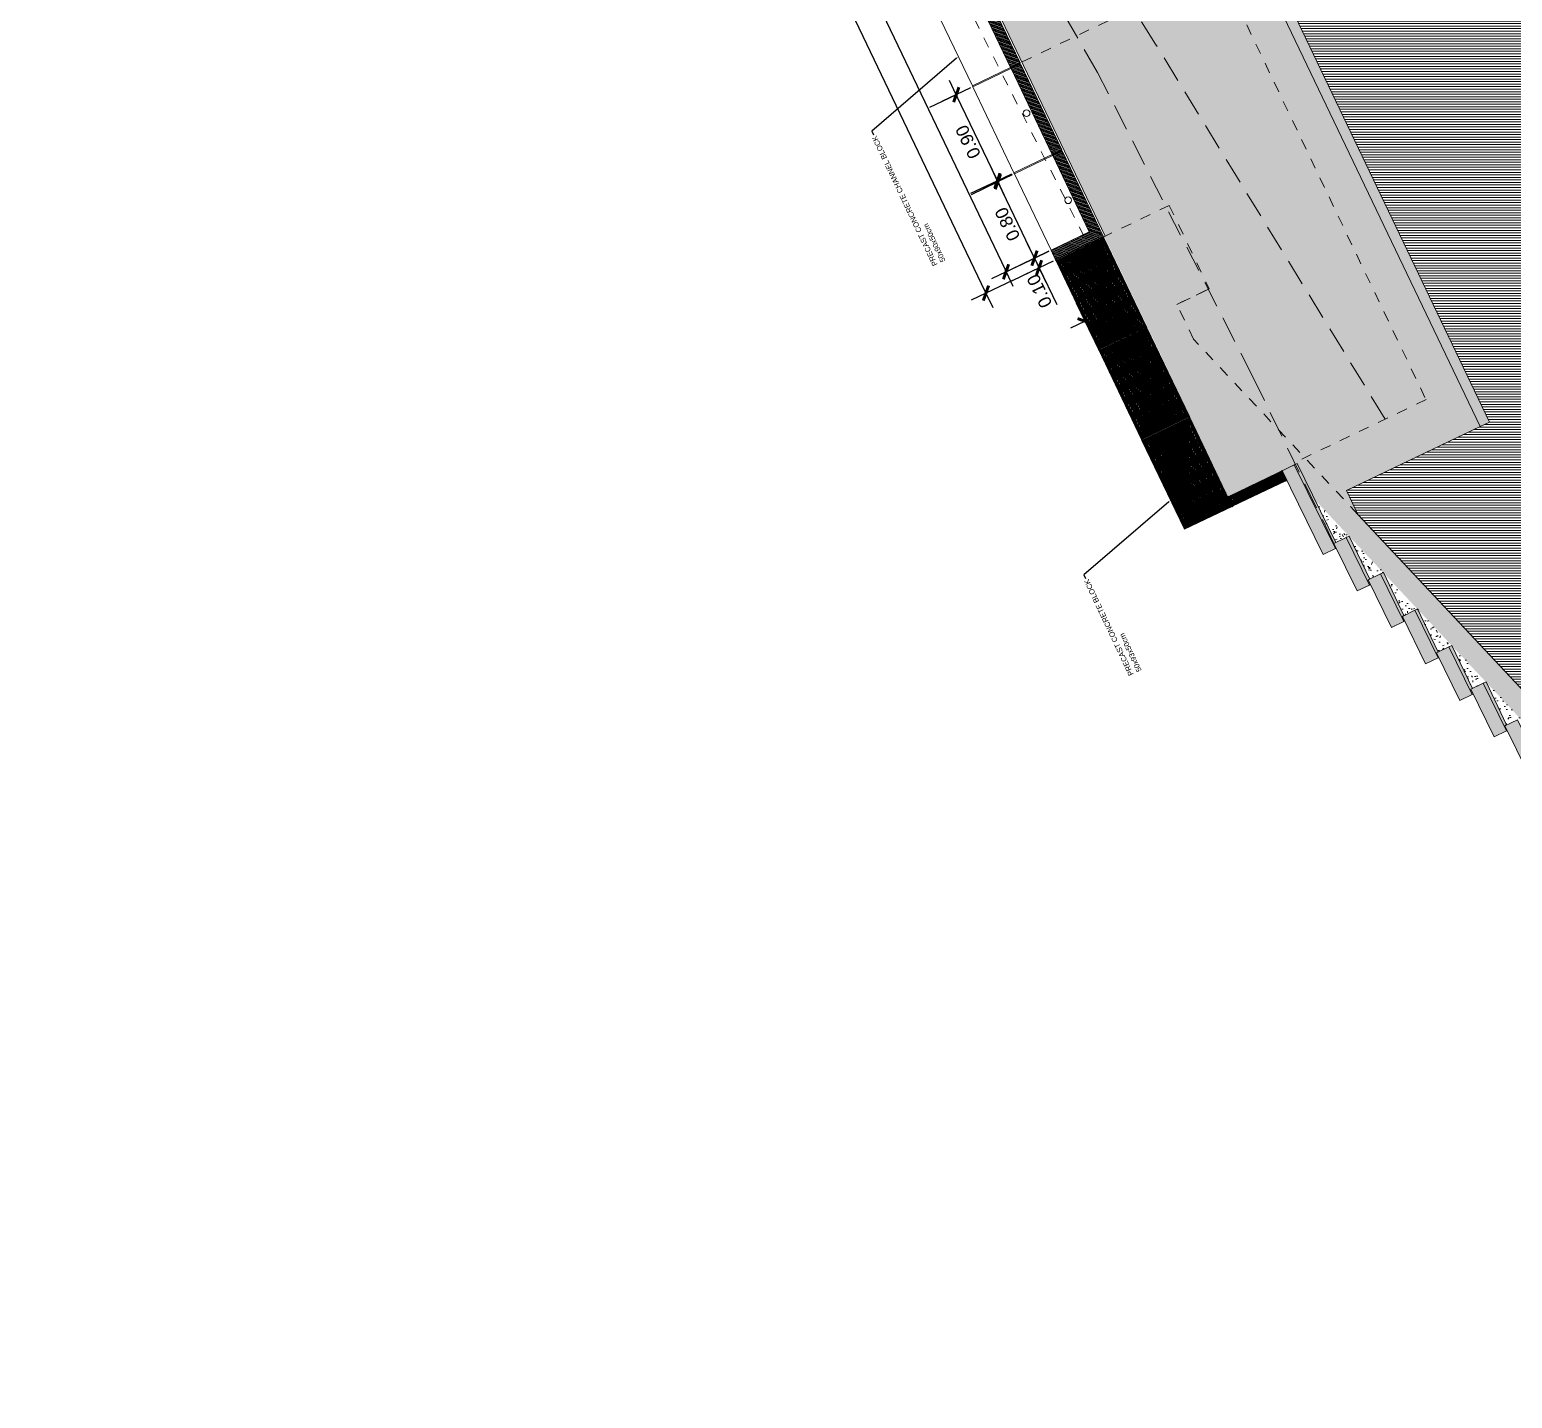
# Model space of a CAD drawing. Header units: metres. Extents: x 678805 to 1359287, y 2747329 to 5497370.
# Drawn here: x 679416.84 to 679430.83, y 2747407.07 to 2747419.99 of the extents above; entities that cross this region are included whole.
import ezdxf
from ezdxf import colors
from ezdxf.entities.mleader import LeaderData, LeaderLine
from ezdxf.math import Vec2, Vec3

# ---------------------------------------------------------------- set-up
doc = ezdxf.new("R2010")
doc.units = ezdxf.units.M
doc.linetypes.add('XREF_MON_WATERFEATURE$0$HIDDEN', pattern=[0.375, 0.25, -0.125])
doc.linetypes.add('XREF_MON_WATERFEATURE$0$TRAZOS2', pattern=[9.524999999999999, 6.35, -3.175])
for name, color, linetype, true_color in [('02-L-Waterfeatures 01', 7, 'Continuous', 0x4da6ff), ('XREF_MON_WATERFEATURE$0$01-TX-Dimensions_1-50', 7, 'Continuous', 0x3f5f7f), ('XREF_MON_WATERFEATURE$0$EIT_3 TR sorra', 7, 'Continuous', 0xd8ceb0)]:
    doc.layers.add(name, color=color, linetype=linetype, true_color=true_color)
doc.layers.add('XREF_MON_WATERFEATURE$0$-aux', color=50, linetype='Continuous', plot=False)
doc.layers.add('XREF_MON_WATERFEATURE$0$01-TX', color=7, linetype='Continuous')
doc.layers.add('XREF_MON_WATERFEATURE$0$COTAUX', color=7, linetype='Continuous')
for name, color, linetype, lineweight, true_color in [('XREF_MON_WATERFEATURE$0$02-L-projecció', 7, 'Continuous', 5, 0x636363), ('XREF_MON_WATERFEATURE$0$02-L-projecció 2', 7, 'Continuous', 5, 0x636363), ('XREF_MON_WATERFEATURE$0$03-TR-Paviment_08_Natural Stone Bleachers', 7, 'Continuous', 5, 0xafad9d), ('XREF_MON_WATERFEATURE$0$3-TR D formigó', 7, 'Continuous', 5, 0x666666), ('XREF_MON_WATERFEATURE$0$3-TR tot_u', 7, 'Continuous', 5, 0x787878)]:
    doc.layers.add(name, color=color, linetype=linetype, lineweight=lineweight, true_color=true_color)
for name, color, linetype, lineweight in [('XREF_MON_WATERFEATURE$0$02-L-seccionat', 6, 'Continuous', 5), ('XREF_MON_WATERFEATURE$0$1-CM', 7, 'Continuous', 0), ('XREF_MON_WATERFEATURE$0$3-TR terra compactada', 45, 'Continuous', 0)]:
    doc.layers.add(name, color=color, linetype=linetype, lineweight=lineweight)
doc.styles.add('XREF_MON_WATERFEATURE$0$Standard', font='arial.ttf')
doc.dimstyles.new('XREF_MON_WATERFEATURE$0$E50', dxfattribs={"dimscale": 0.03, "dimtxt": 4, "dimasz": 0.5, "dimexe": 0.1, "dimexo": 15, "dimgap": 1, "dimtad": 1, "dimzin": 0, "dimdsep": 46, "dimtxsty": 'XREF_MON_WATERFEATURE$0$Standard', "dimblk1": 'XREF_MON_WATERFEATURE$0$LINCOT200', "dimblk2": 'XREF_MON_WATERFEATURE$0$LINCOT200', "dimsah": 1, "dimcen": 0.1, "dimdle": 0.1, "dimclrt": 256, "dimadec": 0, "dimazin": 0, "dimtfac": 0.01538461538461539, "dimtofl": 0, "dimtmove": 0, "dimatfit": 3, "dimldrblk": 'XREF_MON_WATERFEATURE$0$LINCOT200', "dimfxl": 1, "dimtolj": 1, "dimtzin": 0, "dimarcsym": 0})
pattern_1 = [(140.2657052682364, (0, 0), (0.01509404820416395, 0.1822566261451429), [0.01904999999999999, -0.20955]), (85.26570526823643, (0, 0), (-0.1908913524536957, -0.03612905236550715), [0.01523999999999999, -0.1676405841699999]), (190.7171499682364, (0.001257834024727345, 0.01518800295889378), (-0.1757972964594494, 0.1461275733350754), [0.0161900088, -0.1780902445999999]), (136.4499052682364, (-0.05079945363104343, -0.0002355808392167091), (0.04078476980641642, 0.2712710937435791), [0.02857499999999999, -0.3143249999999999]), (186.9012628782364, (-0.04740075068548322, 0.02237032353878021), (-0.2485244055850191, 0.2362541636179226), [0.02428502314, -0.26713560816]), (81.44985643823651, (-0.05079945363104343, -0.0002355808392167091), (-0.2485244055728928, 0.236254163631453), [0.02285996707, -0.25145973192]), (111.2657052682364, (-0.03821738064289093, 0.02522304141893983), (0.1015609996681333, 0.1520870071589396), [0.01904999999999999, -0.20955]), (56.26570526823645, (-0.03821738064289093, 0.02522304141893983), (-0.1844725872360155, 0.06094720773432244), [0.01524, -0.16764]), (161.7171502682364, (-0.02975396392866969, 0.0378969581797719), (-0.08291158851697789, 0.2130342145507936), [0.0161900088, -0.1780899375999999]), (127.7657052682364, (0, 0), (-0.08456845279953114, 0.002696453221080187), [0, -0.165608, 0, -0.17018, 0, -0.168275]), (97.76570526823639, (0, 0), (-0.1004893681048352, 0.06635436509206397), [0, -0.09702799999999996, 0, -0.1617979999999999, 0, -0.06413499999999998]), (57.76570526823641, (0.0002626720815896988, -0.05664139124564826), (0.005099892512198945, 0.1356157037433498), [0, -0.06349999999999995, 0, -0.1981199999999999, 0, -0.2628899999999998]), (47.76570526823642, (0.000380463432520628, -0.08204111782833934), (-0.02611315413537123, 0.1480096753778696), [0, -0.08254999999999997, 0, -0.1315719999999999, 0, -0.1866899999999999])]

# ---------------------------------------------------------------- blocks, each defined once
blk = doc.blocks.new('XREF_MON_WATERFEATURE$0$Long section P1')
at = {"layer": 'XREF_MON_WATERFEATURE$0$03-TR-Paviment_08_Natural Stone Bleachers'}
h = blk.add_hatch(dxfattribs=at)
h.set_pattern_fill('DASH', color=256, scale=0.0011, angle=233.497534077749, style=0, double=1)
h.set_pattern_definition([(233.4975340777489, (7.299996661487967, 4.499573691748083), (0.0007298412642033087, -0.004884920084204665), [0.0034925, -0.0034925])])
h.paths.add_polyline_path([(10.2701313700527, 5.728087853174657), (10.2701315889135, 5.598518455866724), (11.151075234171, 5.606918485369533), (11.14983986783773, 5.736476105172187)])
h = blk.add_hatch(dxfattribs=at)
h.set_pattern_fill('DASH', color=256, scale=0.0011, angle=233.497534077749, style=0, double=1)
h.set_pattern_definition([(233.4975340777488, (-53.72387111512944, -47.6914994684048), (0.0007298412642033048, -0.004884920084204666), [0.003492499999999999, -0.003492499999999999])])
h.paths.add_polyline_path([(9.820131609216332, 5.585261160507798), (9.820131827611476, 5.455691763432696), (10.32124169450253, 5.460033515002578), (10.32011284027249, 5.59002861334011)])
h = blk.add_hatch(dxfattribs=at)
h.set_pattern_fill('DASH', color=256, scale=0.0011, angle=233.497534077749, style=0, double=1)
h.set_pattern_definition([(233.4975340777488, (-54.17387087270617, -47.8343261461705), (0.0007298412642033048, -0.004884920084204666), [0.003492499999999999, -0.003492499999999999])])
h.paths.add_polyline_path([(9.370131846982986, 5.442434465745464), (9.370132062584162, 5.314483512192965), (9.871241938322783, 5.317206836305559), (9.870113082230091, 5.447201935574412)])
h = blk.add_hatch(dxfattribs=at)
h.set_pattern_fill('DASH', color=256, scale=0.0011, angle=233.497534077749, style=0, double=1)
h.set_pattern_definition([(233.4975340777488, (-54.62387064099312, -47.97715285350569), (0.0007298412642033048, -0.004884920084204666), [0.003492499999999999, -0.003492499999999999])])
h.paths.add_polyline_path([(8.920132083818316, 5.29960777470842), (8.920132301747799, 5.17003837833181), (9.421242170035839, 5.174380129668862), (9.420113315340132, 5.304375228006393)])
h = blk.add_hatch(dxfattribs=at)
h.set_pattern_fill('DASH', color=256, scale=0.0011, angle=233.497534077749, style=0, double=1)
h.set_pattern_definition([(233.4975340777488, (-55.07387039996684, -48.11997954780236), (0.0007298412642033048, -0.004884920084204666), [0.003492499999999999, -0.003492499999999999])])
h.paths.add_polyline_path([(8.470132324844599, 5.156781080644578), (8.470132543705404, 5.027211683569476), (8.971242411062121, 5.031553435139358), (8.970113556832075, 5.16154853370972)])
h = blk.add_hatch(dxfattribs=at)
h.set_pattern_fill('DASH', color=256, scale=0.0011, angle=233.497534077749, style=0, double=1)
h.set_pattern_definition([(233.4975340777488, (-55.52387016220018, -48.26280623907223), (0.0007298412642033048, -0.004884920084204666), [0.003492499999999999, -0.003492499999999999])])
h.paths.add_polyline_path([(8.020132563076913, 5.013954389840364), (8.020132781006396, 4.884384992532432), (8.521242648828775, 4.888726743403822), (8.520113794133067, 5.018721842672676)])
h = blk.add_hatch(dxfattribs=at)
h.set_pattern_fill('DASH', color=256, scale=0.0011, angle=233.497534077749, style=0, double=1)
h.set_pattern_definition([(233.4975340777489, (4.149998330976814, 3.49978684540838), (0.0007298412642033087, -0.004884920084204665), [0.0034925, -0.0034925])])
h.paths.add_polyline_path([(7.570132804103196, 4.871127696707845), (7.570133021567017, 4.741558300331235), (8.071242889389396, 4.745900051435456), (8.070114036090672, 4.875895150471479)])
at = {"layer": 'XREF_MON_WATERFEATURE$0$3-TR D formigó'}
h = blk.add_hatch(dxfattribs=at)
h.set_pattern_fill('_USER', color=256, scale=0.007999999999999997, angle=45.00369072608052, pattern_type=0)
h.set_pattern_definition([(153.2802747297609, (-15.13928146054968, 6.743982321349904), (-0.003597012270118467, -0.007145733183419121), [])])
h.paths.add_polyline_path([(11.04983986634761, 6.804863087832928), (11.97983986744657, 6.804863087832928), (11.97983986837789, 6.304452438373119), (11.04983986867592, 6.30445243883878)])
h = blk.add_hatch(color=256, dxfattribs=at)
h.dxf.hatch_style = 1
h.paths.add_polyline_path([(11.98983986815438, 6.804452435579151), (11.97983986837789, 6.804452435579151), (11.97983987163752, 6.304517649114132), (11.98983987094834, 6.304517649114132)])
h = blk.add_hatch(dxfattribs=at)
h.set_pattern_fill('_USER', color=256, scale=0.007999999999999997, angle=45.00369072608052, pattern_type=0)
h.set_pattern_definition([(153.2802747297609, (-14.19928127340972, 6.743982388172299), (-0.003597012270118467, -0.007145733183419121), [])])
h.paths.add_polyline_path([(11.98984005395323, 6.804863154888153), (12.91984005458653, 6.804863154422492), (12.91984005551785, 6.304452505195513), (11.98984005581588, 6.304452505428344)])
h = blk.add_hatch(color=256, dxfattribs=at)
h.dxf.hatch_style = 1
h.paths.add_polyline_path([(12.92984005529433, 6.804452501935884), (12.91984005505219, 6.804452502168715), (12.91984005877748, 6.304021812509745), (12.9298400580883, 6.304021812509745)])
h = blk.add_hatch(dxfattribs=at)
h.set_pattern_fill('_USER', color=256, scale=0.007999999999999997, angle=45.00369072608052, pattern_type=0)
h.set_pattern_definition([(153.2802747297609, (-13.25928108626977, 6.743982387939468), (-0.003597012270118467, -0.007145733183419121), [])])
h.paths.add_polyline_path([(12.92984024062753, 6.804863154422492), (13.85984024172649, 6.804863154422492), (13.85984024265781, 6.304452504962683), (12.92984024295583, 6.304452505428344)])
h = blk.add_hatch(color=256, dxfattribs=at)
h.dxf.hatch_style = 1
h.paths.add_polyline_path([(13.86984024243429, 6.804452502168715), (13.85984024172649, 6.804452502168715), (13.85984024545178, 6.304021812276915), (13.86984024522826, 6.304021812276915)])
h = blk.add_hatch(dxfattribs=at)
h.set_pattern_fill('_USER', color=256, scale=0.007999999999999997, angle=45.00369072608052, pattern_type=0)
h.set_pattern_definition([(45.00369072608051, (4.801004463341087, 0.6952112559229136), (-0.005657218625843431, 0.005656489849669155), [])])
h.paths.add_polyline_path([(13.86984042823315, 6.304559258744121), (14.76984042814001, 6.304559258744121), (14.76984042814001, 6.404559285612777), (13.96984042739496, 6.404559285845608), (13.96984042786062, 6.804559285752475), (13.86984042823315, 6.804559285752475)])
h = blk.add_hatch(color=256, dxfattribs=at)
h.dxf.hatch_style = 1
h.paths.add_polyline_path([(11.04983986914158, 6.30445243511349), (11.04983986914158, 6.294452434871346), (11.14983986783773, 6.294452438130975), (11.14983986783773, 6.304452437441796)])
h = blk.add_hatch(color=256, dxfattribs=at)
h.dxf.hatch_style = 1
h.paths.add_polyline_path([(14.78104042867199, 6.404559286078438), (14.76984042814001, 6.404559285612777), (14.76984042814001, 6.304559259209782), (14.78104042774066, 6.304559259675443)])
h = blk.add_hatch(dxfattribs=at)
h.set_pattern_fill('_USER', color=256, scale=0.007999999999999997, angle=45.00369072608052, pattern_type=0)
h.set_pattern_definition([(45.00369072608051, (5.712204463314265, 0.6952112559229136), (-0.005657218625843431, 0.005656489849669155), [])])
h.paths.add_polyline_path([(14.78104042913765, 6.304559259675443), (15.68104042857885, 6.304559260141104), (15.68104042857885, 6.404559285845608), (14.78104042867199, 6.404559286078438)])
h = blk.add_hatch(color=256, dxfattribs=at)
h.dxf.hatch_style = 1
h.paths.add_polyline_path([(15.69224042864516, 6.404559286311269), (15.68104042857885, 6.404559285845608), (15.68104042857885, 6.304559258744121), (15.6922404281795, 6.304559259675443)])
h = blk.add_hatch(dxfattribs=at)
h.set_pattern_fill('_USER', color=256, scale=0.007999999999999997, angle=45.00369072608052, pattern_type=0)
h.set_pattern_definition([(45.00369072608051, (6.623404463753104, 0.6952112559229136), (-0.005657218625843431, 0.005656489849669155), [])])
h.paths.add_polyline_path([(15.69224042911083, 6.304559260141104), (16.59224042855203, 6.304559260141104), (16.59224042808637, 6.404559285845608), (15.69224042864516, 6.404559286311269)])
h = blk.add_hatch(dxfattribs=at)
h.set_pattern_fill('_USER', color=256, scale=0.007999999999999997, angle=45.00369072608052, pattern_type=0)
h.set_pattern_definition([(153.2802747297609, (-15.1339523983188, 6.185103275347501), (-0.003597012270118467, -0.007145733183419121), [])])
h.paths.add_polyline_path([(11.04983985004947, 6.294452434871346), (11.14983986830339, 6.294452437898144), (11.14983986876905, 5.746476105414331), (11.04983986960724, 5.745573392603546)])
h = blk.add_hatch(dxfattribs=at)
h.set_pattern_fill('ANSI33', color=256, scale=0.007999999999999997)
h.set_pattern_definition([(45, (0.9324492402374744, 4.456153837032616), (-0.0359210244842766, 0.0359210244842766), []), (45, (0.9683702802285552, 4.456153837498277), (-0.0359210244842766, 0.0359210244842766), [0.02539999999999999, -0.01269999999999999])])
h.paths.add_polyline_path([(27.23019151343033, 4.99273471115157), (27.60592488572001, 5.643524000653997), (29.93329225039826, 5.643679985338346), (29.92875551243059, 5.934452500880303), (27.12664042785764, 5.934452504268847), (27.12664042878896, 5.092734711244702), (21.65944042894989, 5.092734711244702), (21.65944042988122, 4.441945421742275), (16.1922404281795, 4.441945421975106), (16.1922404281795, 3.87016289960593), (10.72504042787477, 3.87016289960593), (10.71988787036389, 3.770163531182334), (16.2922404287383, 3.770156301558018), (16.62236303137615, 4.341945421649143), (21.76299151498824, 4.341945421881974), (22.13872488681227, 4.992734710918739)])
h = blk.add_hatch(color=256, dxfattribs=at)
h.dxf.hatch_style = 1
h.paths.add_polyline_path([(11.04983987100422, 5.745522578479722), (11.0498398700729, 5.735522578237578), (11.14983986783773, 5.736476106569171), (11.14983986783773, 5.746476105647162)])
at = {"layer": 'XREF_MON_WATERFEATURE$0$3-TR terra compactada'}
h = blk.add_hatch(dxfattribs=at)
h.set_pattern_fill('LINE', color=256, scale=0.007499999999999999, angle=-115.5575462492015, style=0)
h.set_pattern_definition([(244.4424537507984, (1.000000000465661, 2.499999999534339), (0.02148250488440889, -0.01027312708679047), [])])
h.paths.add_polyline_path([(10.71988786989823, 5.267380715497664), (10.46988786989823, 5.267380715497664), (3.121245155110955, 2.93497429555282), (3.121245155110955, 2.301979742245749), (2.170754761900753, 2.301979742478579), (2.170754756778479, 2.684450435684994), (1.84492399264127, 2.687072572764009), (0, 2.722765030805022), (-4.656612873077393e-10, 0), (34.51064929459244, 0), (34.51531785260886, 6.56265344331041), (29.9232946918346, 6.482318322639912), (29.93329225039854, 5.643679985320427), (27.60592488572001, 5.643524000653997), (27.23019151389599, 4.99273470765911), (22.13872488681227, 4.992734710918739), (21.76299151498824, 4.341945421881974), (16.62236303137615, 4.341945421649143), (16.2922404287383, 3.770156301558018), (10.71988787036389, 3.770163531182334)])
at = {"layer": 'XREF_MON_WATERFEATURE$0$3-TR tot_u'}
h = blk.add_hatch(dxfattribs=at)
h.set_pattern_fill('AR-CONC', color=256, scale=0.001, angle=90.26570526823643)
h.set_pattern_definition(pattern_1)
h.paths.add_polyline_path([(15.69224042771384, 6.284452488413081), (13.87002394301817, 6.284452486317605), (13.86984042730182, 6.295629837550223), (12.57019382109866, 6.295651278458536), (11.14983986830339, 6.304452437907457), (11.14983986830339, 5.576142784208059), (10.76339384634048, 5.572793006431311), (2.671245385892689, 3.001979742199183), (2.170202194713056, 3.002452704124153), (2.170754761435091, 2.301979742012918), (3.121245155110955, 2.301979742245749), (3.121245155110955, 2.93497429555282), (10.46988786989823, 5.267380715497664), (10.71988786989823, 5.267380715497664), (10.71988787036389, 3.870162899140269), (16.1922404281795, 3.87016289960593), (16.19224042864516, 4.220162899233401), (15.69224042864516, 4.220162899233401)])
h = blk.add_hatch(dxfattribs=at)
h.set_pattern_fill('AR-CONC', color=256, scale=0.001, angle=90.26570526823643)
h.set_pattern_definition(pattern_1)
h.paths.add_polyline_path([(21.15944042848423, 6.284452497027814), (15.6922404281795, 6.284452489111573), (15.69224042864516, 4.791945421602577), (21.15944042894989, 4.791945422068238), (21.15944042894989, 5.442734710872173)])
h.paths.add_polyline_path([(16.1922404281795, 4.441945421975106), (15.69224042911083, 4.441945421975106), (15.69224042864516, 4.220162899233401), (16.19224042864516, 4.220162899233401)])
h.paths.add_polyline_path([(21.65944042894989, 4.791945422068238), (21.15944042894989, 4.791945422068238), (15.69224042864516, 4.791945421602577), (15.69224042911083, 4.441945421975106), (16.1922404281795, 4.441945421975106), (21.65944042988122, 4.441945421742275)])
h.paths.add_polyline_path([(21.65944042894989, 5.092734711244702), (21.15944042988122, 5.092734711244702), (21.15944042894989, 4.791945422068238), (21.65944042894989, 4.791945422068238)])
h.paths.add_polyline_path([(27.12664042878896, 5.092734711244702), (27.12664042878896, 5.442734711803496), (21.15944042894989, 5.442734710872173), (21.15944042988122, 5.092734711244702)])
h.paths.add_polyline_path([(27.12664042785764, 5.442734711570665), (27.12664042808866, 5.934452500646562), (29.92875551190955, 5.934452498189341), (29.923294685781, 6.284452503779903), (21.15944042848423, 6.284452497027814), (21.15944042894989, 5.442734710872173)])
h = blk.add_hatch(dxfattribs=at)
h.set_pattern_fill('AR-CONC', color=256, scale=0.001, angle=90.26570526823643)
h.set_pattern_definition(pattern_1)
h.paths.add_polyline_path([(10.77124108653516, 5.572860283078626), (10.32025789702311, 5.573323567863554), (10.32124168798327, 5.460033587180078), (10.32124131731689, 5.430033587384969)])
h = blk.add_hatch(dxfattribs=at)
h.set_pattern_fill('AR-CONC', color=256, scale=0.001, angle=90.26570526823643)
h.set_pattern_definition(pattern_1)
h.paths.add_polyline_path([(10.32124132337049, 5.430033515207469), (9.870258134324104, 5.430496799759567), (9.871241925284266, 5.317206819541752), (9.871241554617882, 5.287206819746643)])
h = blk.add_hatch(dxfattribs=at)
h.set_pattern_fill('AR-CONC', color=256, scale=0.001, angle=90.26570526823643)
h.set_pattern_definition(pattern_1)
h.paths.add_polyline_path([(9.871241566725075, 5.287206823937595), (9.420258377213031, 5.287670108489692), (9.421242168173194, 5.174380128271878), (9.42124179750681, 5.144380128476769)])
h = blk.add_hatch(dxfattribs=at)
h.set_pattern_fill('AR-CONC', color=256, scale=0.001, angle=90.26570526823643)
h.set_pattern_definition(pattern_1)
h.paths.add_polyline_path([(9.421241684351116, 5.144380093086511), (8.970258495304734, 5.144843377172947), (8.971242286264896, 5.031553397420794), (8.971241915598512, 5.001553397625685)])
h = blk.add_hatch(dxfattribs=at)
h.set_pattern_fill('AR-CONC', color=256, scale=0.001, angle=90.26570526823643)
h.set_pattern_definition(pattern_1)
h.paths.add_polyline_path([(8.971241920720786, 5.001553399022669), (8.520258731208742, 5.002016683574766), (8.521242522168905, 4.888726703356951), (8.521242151036859, 4.858726703561842)])
h = blk.add_hatch(dxfattribs=at)
h.set_pattern_fill('AR-CONC', color=256, scale=0.001, angle=90.26570526823643)
h.set_pattern_definition(pattern_1)
h.paths.add_polyline_path([(8.521242315880954, 4.858726756181568), (8.07025912636891, 4.859190040500835), (8.071242916863412, 4.745900060515851), (8.071242545731366, 4.715900060720742)])
at = {"layer": 'XREF_MON_WATERFEATURE$0$EIT_3 TR sorra'}
h = blk.add_hatch(dxfattribs=at)
h.set_pattern_fill('ANSI36', color=256, scale=0.00107500000000001, angle=-0.06992019993603849, style=0, double=1)
h.set_pattern_definition([(44.93007980006388, (9.082544081378728, 7.2774792695418), (0.001818180869963322, 0.006634756685681992), [0.008532812500000073, -0.001706562500000015, 0, -0.001706562500000015])])
h.paths.add_polyline_path([(10.27012986503541, 5.589601641986519), (10.3201128388755, 5.590028689242899), (10.32029586471617, 5.568952161353081), (11.14989600656554, 5.57614272646606), (11.14983986737207, 5.60690670623444), (10.2701315889135, 5.598518531769514)])
h = blk.add_hatch(dxfattribs=at)
h.set_pattern_fill('ANSI36', color=256, scale=0.00107500000000001, angle=-0.06992019993603849, style=0, double=1)
h.set_pattern_definition([(44.93007980006388, (8.632544319145381, 7.134652501437813), (0.001818180869963322, 0.006634756685681992), [0.008532812500000073, -0.001706562500000015, 0, -0.001706562500000015])])
h.paths.add_polyline_path([(9.820130102336407, 5.44677487295121), (9.870113075245172, 5.447201921138912), (9.870258141774684, 5.430496799293905), (10.32129746302962, 5.430033457931131), (10.32124169450253, 5.460033514536917), (9.820131827611476, 5.455691763432696)])
h = blk.add_hatch(dxfattribs=at)
h.set_pattern_fill('ANSI36', color=256, scale=0.00107500000000001, angle=-0.06992019993603849, style=0, double=1)
h.set_pattern_definition([(44.93007980006388, (8.182544562965631, 6.991825822740793), (0.001818180869963322, 0.006634756685681992), [0.008532812500000073, -0.001706562500000015, 0, -0.001706562500000015])])
h.paths.add_polyline_path([(9.370130345225334, 5.303948195651174), (9.4201133181341, 5.304375242907554), (9.42025838419795, 5.287670121295378), (9.87129770591855, 5.28720677876845), (9.871241936925799, 5.31720683677122), (9.370132070034742, 5.312865085434169)])
h = blk.add_hatch(dxfattribs=at)
h.set_pattern_fill('ANSI36', color=256, scale=0.00107500000000001, angle=-0.06992019993603849, style=0, double=1)
h.set_pattern_definition([(44.93007980006388, (7.732544794678688, 6.848999078385532), (0.001818180869963322, 0.006634756685681992), [0.008532812500000073, -0.001706562500000015, 0, -0.001706562500000015])])
h.paths.add_polyline_path([(8.920130577404052, 5.161121451295912), (8.97011355124414, 5.161548499017954), (8.970258615445346, 5.144843377405778), (9.421297938097268, 5.14438003487885), (9.421242169104517, 5.174380092415959), (8.920132301282138, 5.170038341544569)])
h = blk.add_hatch(dxfattribs=at)
h.set_pattern_fill('ANSI36', color=256, scale=0.00107500000000001, angle=-0.06992019993603849, style=0, double=1)
h.set_pattern_definition([(44.93007980006388, (7.282545036636293, 6.706172384787351), (0.001818180869963322, 0.006634756685681992), [0.008532812500000073, -0.001706562500000015, 0, -0.001706562500000015])])
h.paths.add_polyline_path([(8.470130818430334, 5.018294756999239), (8.520113792736083, 5.018721804954112), (8.52025885693729, 5.002016683574766), (8.971298179589212, 5.001553340815008), (8.971242411062121, 5.031553398352116), (8.470132543705404, 5.027211647247896)])
h = blk.add_hatch(dxfattribs=at)
h.set_pattern_fill('ANSI36', color=256, scale=0.00107500000000001, angle=-0.06992019993603849, style=0, double=1)
h.set_pattern_definition([(44.93007980006388, (6.832545273005962, 6.563345742411911), (0.001818180869963322, 0.006634756685681992), [0.008532812500000073, -0.001706562500000015, 0, -0.001706562500000015])])
h.paths.add_polyline_path([(8.020131056196988, 4.875468114390969), (8.070114030502737, 4.875895162578672), (8.070259094238281, 4.859190041199327), (8.521298416890204, 4.85872669890523), (8.521242647897452, 4.888726755743846), (8.020132780075073, 4.884385005105287)])
at = {"layer": 'XREF_MON_WATERFEATURE$0$-aux'}
for points in [[(11.98983986815438, 6.804452435579151), (11.97983986837789, 6.804452435579151), (11.97983987163752, 6.304517649114132), (11.98983987094834, 6.304517649114132)], [(12.92984005529433, 6.804452501935884), (12.91984005505219, 6.804452502168715), (12.91984005877748, 6.304021812509745), (12.9298400580883, 6.304021812509745)], [(13.86984024243429, 6.804452502168715), (13.85984024172649, 6.804452502168715), (13.85984024545178, 6.304021812276915), (13.86984024522826, 6.304021812276915)], [(11.04983986914158, 6.30445243511349), (11.04983986914158, 6.294452434871346), (11.14983986783773, 6.294452438130975), (11.14983986783773, 6.304452437441796)], [(11.0498398700729, 5.745522578945383), (11.04983986960724, 5.73552257893607), (11.14983986783773, 5.736476106569171), (11.14983986783773, 5.746476105647162)]]:
    blk.add_lwpolyline(points, close=True, dxfattribs=at)
at = {"layer": 'XREF_MON_WATERFEATURE$0$02-L-projecció', "linetype": 'XREF_MON_WATERFEATURE$0$TRAZOS2', "ltscale": 0.01}
for points in [[(36.04808124760166, 6.934192469110712), (13.86983875045553, 6.465161581523716)], [(13.87002394255251, 6.31467417627573), (13.87002394394949, 5.614674176555127), (12.99627707432956, 5.614674178883433), (12.99627707572654, 5.953330216230825)], [(15.69224042771384, 6.284452488413081), (15.69224042864516, 4.791945421602577)], [(10.46988786989823, 5.267380715497664), (12.63108831644058, 5.953330216929317)], [(12.63108831644058, 5.953330216929317), (12.99627707432956, 5.953330216463655), (12.99627707432956, 5.614674178650603)], [(26.62664044136181, 5.442734714830294), (21.15944042894989, 5.442734710872173), (21.15944042894989, 4.791945422068238), (15.69224042864516, 4.791945421602577), (15.69224042864516, 4.220162899233401), (11.16988787055016, 4.220162899699062), (11.16988786961883, 5.582215396687388)]]:
    blk.add_lwpolyline(points, dxfattribs=at)
at = {"layer": 'XREF_MON_WATERFEATURE$0$02-L-projecció'}
for points in [[(13.96984042786062, 6.804559285752475), (14.76984042860568, 6.804559285752475)], [(14.78104042867199, 6.804559285752475), (15.68104042857885, 6.804559285752475)], [(15.69224042864516, 6.804559285752475), (16.59224042855203, 6.804559285752475)], [(10.71988787036389, 3.87016289960593), (10.71988787036389, 3.770163531182334), (16.2922404287383, 3.770156301558018), (16.62236303137615, 4.341945421649143), (21.76299151498824, 4.341945421881974), (22.13872488681227, 4.992734710918739), (27.23019151389599, 4.992734710918739)]]:
    blk.add_lwpolyline(points, dxfattribs=at)
for centre in [(14.3254404286854, 6.454559286590666), (15.23664042865857, 6.454559287754819)]:
    blk.add_circle(centre, 0.03149999999999999, dxfattribs=at)
at = {"layer": 'XREF_MON_WATERFEATURE$0$02-L-projecció 2', "linetype": 'XREF_MON_WATERFEATURE$0$HIDDEN'}
for points in [[(10.32010414497927, 5.590077582746744), (12.0698873908259, 5.601199615281075), (15.29524358967319, 5.684452505782247), (29.95956068858504, 6.804452505428344)], [(11.16988787008449, 4.647635691799223), (15.29958445904776, 5.07452964130789), (29.74844286032021, 6.794452506583184)]]:
    blk.add_lwpolyline(points, dxfattribs=at)
at = {"layer": 'XREF_MON_WATERFEATURE$0$02-L-projecció 2'}
for points in [[(14.76984042814001, 6.304559258744121), (14.76984042860568, 6.804559285752475)], [(14.76984042860568, 6.804559285752475), (14.78104042867199, 6.804559285752475)], [(14.78104042913765, 6.304559259675443), (14.78104042867199, 6.804559285752475)], [(15.68104042857885, 6.304559258744121), (15.68104042857885, 6.804559285752475)], [(15.68104042857885, 6.804559285752475), (15.69224042864516, 6.804559285752475)], [(15.69224042911083, 6.304559260141104), (15.69224042864516, 6.804559285752475)], [(14.76984042814001, 6.404559285612777), (14.78104042867199, 6.404559286078438)], [(15.68104042857885, 6.404559285845608), (15.69224042864516, 6.404559286311269)], [(9.440191187895834, 5.19829866848886), (9.451391187962145, 5.19829866848886)]]:
    blk.add_lwpolyline(points, dxfattribs=at)
at = {"layer": 'XREF_MON_WATERFEATURE$0$02-L-seccionat'}
for points in [[(11.04983986634761, 6.804863087832928), (11.97983986744657, 6.804863087832928), (11.97983986837789, 6.304452438373119), (11.04983986867592, 6.30445243883878)], [(11.98984005395323, 6.804863154888153), (12.91984005458653, 6.804863154422492), (12.91984005551785, 6.304452505195513), (11.98984005581588, 6.304452505428344)], [(12.92984024062753, 6.804863154422492), (13.85984024172649, 6.804863154422492), (13.85984024265781, 6.304452504962683), (12.92984024295583, 6.304452505428344)], [(10.2701313700527, 5.728087853174657), (10.2701315889135, 5.598518455866724), (11.151075234171, 5.606918485369533), (11.14983986783773, 5.736476105172187)], [(9.820131609216332, 5.585261160507798), (9.820131827611476, 5.455691763432696), (10.32124169450253, 5.460033515002578), (10.32011284027249, 5.59002861334011)], [(9.370131846051663, 5.442434465978295), (9.370132061187178, 5.314483511727303), (9.871241938322783, 5.317206836305559), (9.870113082230091, 5.447201935574412)], [(8.920132083818316, 5.29960777470842), (8.920132301747799, 5.17003837833181), (9.421242170035839, 5.174380129668862), (9.420113315340132, 5.304375228006393)], [(8.470132324844599, 5.156781080644578), (8.470132543705404, 5.027211683569476), (8.971242411062121, 5.031553435139358), (8.970113556832075, 5.16154853370972)], [(8.020132563076913, 5.013954389840364), (8.020132781006396, 4.884384992532432), (8.521242648828775, 4.888726743403822), (8.520113794133067, 5.018721842672676)], [(7.570132804103196, 4.871127696707845), (7.570133021567017, 4.741558300331235), (8.071242889389396, 4.745900051435456), (8.070114036090672, 4.875895150471479)]]:
    blk.add_lwpolyline(points, close=True, dxfattribs=at)
for points in [[(13.96984042786062, 6.804559285752475), (13.86984042823315, 6.804559285752475), (13.86984042823315, 6.304559258744121), (14.76984042814001, 6.304559258744121), (14.76984042814001, 6.404559285612777), (13.96984042739496, 6.404559285845608), (13.96984042786062, 6.804559285752475)], [(14.78104042913765, 6.304559259675443), (15.68104042857885, 6.304559260141104), (15.68104042857885, 6.404559285845608), (14.78104042867199, 6.404559286078438), (14.78104042913765, 6.304559259675443)], [(15.69224042911083, 6.304559260141104), (16.59224042855203, 6.304559260141104), (16.59224042808637, 6.404559285845608), (15.69224042864516, 6.404559286311269), (15.69224042911083, 6.304559260141104)], [(11.04983986960724, 5.745521669508889), (11.04983985004947, 6.294452434871346)], [(11.04983986914158, 6.294452434871346), (11.14983986783773, 6.294452438130975)], [(11.14983986830339, 5.576142784208059), (11.14983986830339, 6.294452437898144)], [(13.87002394301817, 6.284452486317605), (29.92329468904063, 6.284452509600669)], [(29.92875551190955, 5.934452498189341), (27.1266404273366, 5.934452500413732), (27.12664042878896, 5.092734711244702), (21.65944042894989, 5.092734711244702), (21.65944042988122, 4.441945421742275), (16.1922404281795, 4.441945421975106), (16.1922404281795, 3.87016289960593), (10.71988787036389, 3.87016289960593), (10.71988787036389, 5.267380715497664)], [(11.04983986960724, 5.745522579178214), (11.14983986830339, 5.746476105414331)], [(11.04983986914158, 5.73552257893607), (11.14983986783773, 5.736476105405018)], [(2.170763956848532, 2.811694333795458), (2.170754760503769, 2.66652348684147), (2.170754761435091, 2.301979742012918), (3.121245154179633, 2.301979742944241), (3.121245155110955, 2.93497429555282), (10.46988786989823, 5.267380715497664), (10.71988786989823, 5.267380715497664)]]:
    blk.add_lwpolyline(points, dxfattribs=at)
at = {"layer": 'XREF_MON_WATERFEATURE$0$1-CM'}
for points in [[(11.14983986737207, 5.60690670600161), (11.14983986830339, 5.576142784208059), (10.32029586471617, 5.568952161353081), (10.3201128388755, 5.590028689242899)], [(10.77124145580456, 5.602860206738114), (10.77131870901212, 5.59394400101155)], [(10.32124169496819, 5.460033515002578), (10.32124132337049, 5.430033515207469), (9.870258141774684, 5.430496799293905), (9.870113075245172, 5.447201921138912)], [(10.27012986317277, 5.589601564686745), (10.32011295389384, 5.590034631546587)], [(10.2701315889135, 5.598518455866724), (10.27013061754405, 5.593499488197267), (10.27016438823193, 5.589601864572614)], [(10.27013158611953, 5.598518455401063), (10.27020883839577, 5.589602248976007)], [(10.27146708220243, 5.589607968460768), (10.32010414497927, 5.590077582746744)], [(10.32124169450253, 5.460033515002578), (10.32131894724444, 5.451117308810353)], [(10.32124169403687, 5.46003351546824), (10.32131894631311, 5.451117309276015)], [(9.820131827611476, 5.455691763432696), (9.820130856707692, 5.45067279599607), (9.820164626464248, 5.446775172371417)], [(9.370132062584162, 5.314483512192965), (9.370131009723991, 5.30394816910848)], [(9.87124193739146, 5.317206836538389), (9.871241566725075, 5.28720683651045), (9.42025838419795, 5.287670121295378), (9.4201133181341, 5.304375242907554)], [(9.871242112945765, 5.317206837702543), (9.871240213979036, 5.308289946522564)], [(8.920132301747799, 5.17003837833181), (8.920131331309676, 5.165019410196692), (8.92016510060057, 5.161121786572039)], [(9.421242170035839, 5.17438009288162), (9.421241799835116, 5.144380092388019), (8.970258615445346, 5.144843377405778), (8.97011355124414, 5.161548499017954)], [(9.421242170035839, 5.174380129668862), (9.42131942231208, 5.165463923010975)], [(8.470132543705404, 5.027211683569476), (8.47013157280162, 5.022192715434358), (8.470165342558175, 5.018295092508197)], [(8.971242411062121, 5.031553398817778), (8.971242040395737, 5.001553399022669), (8.52025885693729, 5.002016683574766), (8.520113792736083, 5.018721804954112)], [(8.971242411062121, 5.031553435139358), (8.971319663804024, 5.022637228481472)], [(8.020132781006396, 4.884384992532432), (8.020131810568273, 4.879366025095806), (8.020165580324829, 4.875468401471153)], [(8.521242647897452, 4.888726755743846), (8.521242277231067, 4.858726755948737), (8.070259094238281, 4.859190041199327), (8.070114030502737, 4.875895162578672)], [(8.521242648828775, 4.888726743403822), (8.521319902036339, 4.87981053814292)]]:
    blk.add_lwpolyline(points, dxfattribs=at)
blk = doc.blocks.new('XREF_MON_WATERFEATURE$0$LINCOT200')
for p, q in [((0, -9.999961704014428), (0, 10.00003829598555)), ((3.694822225952521e-13, 3.829598557558711e-05), (10.00000000000051, 3.829598557558711e-05))]:
    blk.add_line(p, q)
at = {"const_width": 1.875}
blk.add_lwpolyline([(3.535533801624467, -3.535495714255788), (-3.535533950636761, 3.535572157214077)], dxfattribs=at)
at = {"layer": 'XREF_MON_WATERFEATURE$0$COTAUX'}
blk.add_line((0, 0), (-1.249999999999915, 0), dxfattribs=at)
blk = doc.blocks.new('*D687')
at = {"layer": 'DEFPOINTS', "color": 0, "transparency": 16777216}
for p in [(679419.6009857001, 2747432.290703478), (679418.9432818223, 2747431.976183051), (679426.5223057736, 2747417.817011632)]:
    blk.add_point(p, dxfattribs=at)
at = {"layer": 'XREF_MON_WATERFEATURE$0$01-TX-Dimensions_1-50', "color": 0, "lineweight": -2, "transparency": 16777216}
for p, q in [((679419.1950172283, 2747432.096565384), (679418.9405753658, 2747431.974888797)), ((679425.8582453345, 2747417.516078342), (679418.9497530921, 2747431.962650768)), ((679426.1163373014, 2747417.622873538), (679425.8620101479, 2747417.501251806))]:
    blk.add_line(p, q, dxfattribs=at)
at = {"layer": 'XREF_MON_WATERFEATURE$0$01-TX-Dimensions_1-50', "color": 0, "lineweight": -2, "transparency": 16777216, "xscale": 0.015, "yscale": 0.015, "zscale": 0.015}
for p, rotation in [((679418.9432818223, 2747431.976183051), 115.5575828872426), ((679425.8647166044, 2747417.502546059), 295.5575828872426)]:
    blk.add_blockref('XREF_MON_WATERFEATURE$0$LINCOT200', p, dxfattribs=dict(at, rotation=rotation))
at = {"layer": 'XREF_MON_WATERFEATURE$0$01-TX-Dimensions_1-50', "transparency": 16777216, "insert": (679422.3216609056, 2747424.699989571), "char_height": 0.12, "attachment_point": 5, "rotation": 115.55758288724267, "style": 'XREF_MON_WATERFEATURE$0$Standard'}
blk.add_mtext('\\A1;16.04', dxfattribs=at)
blk = doc.blocks.new('*D688')
at = {"layer": 'DEFPOINTS', "color": 0, "transparency": 16777216}
for p in [(679420.7822699085, 2747429.820435264), (679426.4791388845, 2747417.907279315), (679426.0541481902, 2747417.704044608)]:
    blk.add_point(p, dxfattribs=at)
at = {"layer": 'XREF_MON_WATERFEATURE$0$01-TX-Dimensions_1-50', "color": 0, "lineweight": -2, "transparency": 16777216}
for p, q in [((679420.3763014363, 2747429.626297169), (679420.3544761288, 2747429.615860094)), ((679420.3636538553, 2747429.603622066), (679426.0476769203, 2747417.717576891)), ((679426.0731704123, 2747417.713141222), (679426.0514417335, 2747417.702750355))]:
    blk.add_line(p, q, dxfattribs=at)
at = {"layer": 'XREF_MON_WATERFEATURE$0$01-TX-Dimensions_1-50', "color": 0, "lineweight": -2, "transparency": 16777216, "xscale": 0.015, "yscale": 0.015, "zscale": 0.015}
for p, rotation in [((679420.3571825855, 2747429.617154348), 115.5575828872426), ((679426.0541481902, 2747417.704044608), 295.5575828872426)]:
    blk.add_blockref('XREF_MON_WATERFEATURE$0$LINCOT200', p, dxfattribs=dict(at, rotation=rotation))
at = {"layer": 'XREF_MON_WATERFEATURE$0$01-TX-Dimensions_1-50', "transparency": 16777216, "insert": (679423.1232901571, 2747423.621206838), "char_height": 0.12, "attachment_point": 5, "rotation": 115.55758288724267, "style": 'XREF_MON_WATERFEATURE$0$Standard'}
blk.add_mtext('\\A1;13.21', dxfattribs=at)
blk = doc.blocks.new('*D689')
at = {"layer": 'DEFPOINTS', "color": 0, "transparency": 16777216}
for p in [(679426.8294176774, 2747417.961603831), (679426.5223060378, 2747417.817011845), (679427.1058527416, 2747417.383541493)]:
    blk.add_point(p, dxfattribs=at)
at = {"layer": 'XREF_MON_WATERFEATURE$0$01-TX-Dimensions_1-50', "color": 0, "lineweight": -2, "transparency": 16777216}
for p, q in [((679427.0235557725, 2747417.555635357), (679427.1071469963, 2747417.380835035)), ((679426.7164441328, 2747417.411043372), (679426.8009195537, 2747417.234394076)), ((679426.8131575821, 2747417.243571803), (679427.09232046, 2747417.377070222))]:
    blk.add_line(p, q, dxfattribs=at)
at = {"layer": 'XREF_MON_WATERFEATURE$0$01-TX-Dimensions_1-50', "color": 0, "lineweight": -2, "transparency": 16777216, "xscale": 0.015, "yscale": 0.015, "zscale": 0.015}
for p, rotation in [((679427.1058527423, 2747417.383541491), 25.55758288724264), ((679426.7996252998, 2747417.237100533), 205.5575828872427)]:
    blk.add_blockref('XREF_MON_WATERFEATURE$0$LINCOT200', p, dxfattribs=dict(at, rotation=rotation))
at = {"layer": 'XREF_MON_WATERFEATURE$0$01-TX-Dimensions_1-50', "transparency": 16777216, "insert": (679426.9921316622, 2747417.227945782), "char_height": 0.12, "attachment_point": 5, "rotation": 205.55758288724263, "style": 'XREF_MON_WATERFEATURE$0$Standard'}
blk.add_mtext('\\A1;0.34', dxfattribs=at)
blk = doc.blocks.new('*D694')
at = {"layer": 'DEFPOINTS', "color": 0, "transparency": 16777216}
for p in [(679426.47913885, 2747417.907279383), (679426.5222806482, 2747417.817064168), (679426.3657533022, 2747417.74221126)]:
    blk.add_point(p, dxfattribs=at)
at = {"layer": 'XREF_MON_WATERFEATURE$0$01-TX-Dimensions_1-50', "color": 0, "lineweight": -2, "transparency": 16777216}
for p, q in [((679426.0731703781, 2747417.713141289), (679426.3199050475, 2747417.831132221)), ((679426.3290827739, 2747417.818894193), (679426.3592820324, 2747417.755743543)), ((679426.1163121763, 2747417.622926074), (679426.3630468458, 2747417.740917007)), ((679426.3657533022, 2747417.74221126), (679426.5324083642, 2747417.393713451))]:
    blk.add_line(p, q, dxfattribs=at)
at = {"layer": 'XREF_MON_WATERFEATURE$0$01-TX-Dimensions_1-50', "color": 0, "lineweight": -2, "transparency": 16777216, "xscale": 0.015, "yscale": 0.015, "zscale": 0.015}
for p, rotation in [((679426.322611504, 2747417.832426475), 115.5575829416763), ((679426.3657533022, 2747417.74221126), 295.5575829416763)]:
    blk.add_blockref('XREF_MON_WATERFEATURE$0$LINCOT200', p, dxfattribs=dict(at, rotation=rotation))
at = {"layer": 'XREF_MON_WATERFEATURE$0$01-TX-Dimensions_1-50', "transparency": 16777216, "insert": (679426.3699781604, 2747417.52182123), "char_height": 0.12, "attachment_point": 5, "rotation": 115.55758294167629, "style": 'XREF_MON_WATERFEATURE$0$Standard'}
blk.add_mtext('\\A1;0.10', dxfattribs=at)
blk = doc.blocks.new('*D695')
at = {"layer": 'DEFPOINTS', "color": 0, "transparency": 16777216}
for p in [(679426.1340298484, 2747418.628948788), (679425.9775016274, 2747418.554095542), (679426.4791388497, 2747417.907279382)]:
    blk.add_point(p, dxfattribs=at)
at = {"layer": 'XREF_MON_WATERFEATURE$0$01-TX-Dimensions_1-50', "color": 0, "lineweight": -2, "transparency": 16777216}
for p, q in [((679425.7280612957, 2747418.434810862), (679425.9747951705, 2747418.552801289)), ((679426.3161393644, 2747417.845958421), (679425.9839728916, 2747418.540563256)), ((679426.073170297, 2747417.713141456), (679426.3199041717, 2747417.831131883))]:
    blk.add_line(p, q, dxfattribs=at)
at = {"layer": 'XREF_MON_WATERFEATURE$0$01-TX-Dimensions_1-50', "color": 0, "lineweight": -2, "transparency": 16777216, "xscale": 0.015, "yscale": 0.015, "zscale": 0.015}
for p, rotation in [((679425.9775016274, 2747418.554095542), 115.5575591333992), ((679426.3226106287, 2747417.832426136), 295.5575591333992)]:
    blk.add_blockref('XREF_MON_WATERFEATURE$0$LINCOT200', p, dxfattribs=dict(at, rotation=rotation))
at = {"layer": 'XREF_MON_WATERFEATURE$0$01-TX-Dimensions_1-50', "transparency": 16777216, "insert": (679426.0677178045, 2747418.153885889), "char_height": 0.12, "attachment_point": 5, "rotation": 115.55755913339917, "style": 'XREF_MON_WATERFEATURE$0$Standard'}
blk.add_mtext('\\A1;0.80', dxfattribs=at)
blk = doc.blocks.new('*D696')
at = {"layer": 'DEFPOINTS', "color": 0, "transparency": 16777216}
for p in [(679425.7409217783, 2747419.450989837), (679425.5843930974, 2747419.37613629), (679426.1291979674, 2747418.639052893)]:
    blk.add_point(p, dxfattribs=at)
at = {"layer": 'XREF_MON_WATERFEATURE$0$01-TX-Dimensions_1-50', "color": 0, "lineweight": -2, "transparency": 16777216}
for p, q in [((679425.3349533064, 2747419.256851742), (679425.581686641, 2747419.374842037)), ((679425.9661980167, 2747418.577731629), (679425.5908643673, 2747419.362604008)), ((679425.7232294955, 2747418.444914798), (679425.9699628301, 2747418.562905092))]:
    blk.add_line(p, q, dxfattribs=at)
at = {"layer": 'XREF_MON_WATERFEATURE$0$01-TX-Dimensions_1-50', "color": 0, "lineweight": -2, "transparency": 16777216, "xscale": 0.015, "yscale": 0.015, "zscale": 0.015}
for p, rotation in [((679425.5843930974, 2747419.37613629), 115.5575829187357), ((679425.9726692865, 2747418.564199346), 295.5575829187357)]:
    blk.add_blockref('XREF_MON_WATERFEATURE$0$LINCOT200', p, dxfattribs=dict(at, rotation=rotation))
at = {"layer": 'XREF_MON_WATERFEATURE$0$01-TX-Dimensions_1-50', "transparency": 16777216, "insert": (679425.6961928848, 2747418.930792834), "char_height": 0.12, "attachment_point": 5, "rotation": 115.55758291873573, "style": 'XREF_MON_WATERFEATURE$0$Standard'}
blk.add_mtext('\\A1;0.90', dxfattribs=at)
blk = doc.blocks.new('XREF_MON_WATERFEATURE')
at = {"rotation": 115.5575828872244}
blk.add_blockref('XREF_MON_WATERFEATURE$0$Long section P1', (679438.644752539, 2747408.239914611), dxfattribs=at)
at = {"layer": 'XREF_MON_WATERFEATURE$0$01-TX-Dimensions_1-50'}
for base, p1, p2, angle, picture, middle in [((679418.9432818223, 2747431.976183051), (679426.5223057733, 2747417.817011632), (679419.6009857001, 2747432.290703478), 115.5575828872425, '*D687', (679422.4039992131, 2747424.739364555)), ((679426.0541481902, 2747417.704044608), (679420.7822699083, 2747429.820435264), (679426.4791388845, 2747417.907279315), 115.5575828872425, '*D688', (679423.2056653876, 2747423.660599479)), ((679427.1058527416, 2747417.383541493), (679426.5223060374, 2747417.817011844), (679426.8294176769, 2747417.961603829), 205.5575828872425, '*D689', (679426.9527390209, 2747417.310321013))]:
    dim = blk.add_linear_dim(base=base, p1=p1, p2=p2, angle=angle, dimstyle='XREF_MON_WATERFEATURE$0$E50', dxfattribs=at)
    dim.commit()
    dim.dimension.update_dxf_attribs({"geometry": picture, "text_midpoint": middle, "dimtype": 128})
for p1, p2, distance, picture, middle in [((679426.1291979674, 2747418.639052893), (679425.7409217786, 2747419.450989836), 0.17350585400700913, '*D696', (679425.6961928848, 2747418.930792834)), ((679426.4791388497, 2747417.907279383), (679426.1340298485, 2747418.628948789), 0.17350530997648694, '*D695', (679426.0677178045, 2747418.153885889)), ((679426.4791388499, 2747417.907279383), (679426.5222806482, 2747417.817064168), -0.17350437425724385, '*D694', (679426.3699781604, 2747417.52182123))]:
    dim = blk.add_aligned_dim(p1=p1, p2=p2, distance=distance, dimstyle='XREF_MON_WATERFEATURE$0$E50', override={"dimtad": 4}, dxfattribs=at)
    dim.commit()
    dim.dimension.update_dxf_attribs({"geometry": picture, "text_midpoint": middle})
at = {"layer": 'XREF_MON_WATERFEATURE$0$01-TX'}
ml = blk.add_multileader_mtext('Standard', dxfattribs=at)
ml.set_content('PRECAST CONCRETE CHANNEL BLOCK\\P50x90x50cm', color=256, style='XREF_MON_WATERFEATURE$0$Standard')
ml.set_leader_properties()
ml.build(insert=Vec2(0, 0))
ml.multileader.update_dxf_attribs({"dogleg_length": 0.07692307692307693, "arrow_head_size": 0.01923076923076923})
ctx = ml.context
ctx.base_point, ctx.char_height, ctx.arrow_head_size, ctx.landing_gap_size, ctx.plane_origin, ctx.plane_x_axis, ctx.plane_y_axis = Vec3(679425.3953182836, 2747417.745410556), 0.05, 0.01923076923076923, 0.01923076923076923, Vec3(679426.1376204466, 2747418.586886181), Vec3(-0.4281212612115987, 0.9037212986859335), Vec3(-0.9037212986859335, -0.4281212612115987)
notes = []
notes.append((ctx, [(1, (1, 1, 0), (679424.7864956148, 2747419.030574509), (0.4281212612115987, -0.9037212986859335), 0.03846153846153853, [(0, [(679425.6024047035, 2747419.733241976)], 0, [])])]))
ctx.mtext.insert, ctx.mtext.text_direction, ctx.mtext.rotation, ctx.mtext.flow_direction = Vec3(679425.3641068663, 2747417.751904259), Vec3(-0.4281212612115987, 0.9037212986859335), 1.564072090888421, 5
ml = blk.add_multileader_mtext('Standard', dxfattribs=at)
ml.set_content('PRECAST CONCRETE BLOCK\\P50x93x50cm', color=256, style='XREF_MON_WATERFEATURE$0$Standard')
ml.set_leader_properties()
ml.build(insert=Vec2(0, 0))
ml.multileader.update_dxf_attribs({"dogleg_length": 0.07692307692307693, "arrow_head_size": 0.01923076923076923})
ctx = ml.context
ctx.base_point, ctx.char_height, ctx.arrow_head_size, ctx.landing_gap_size, ctx.plane_origin, ctx.plane_x_axis, ctx.plane_y_axis = Vec3(679427.2469183912, 2747413.876458647), 0.05, 0.01923076923076923, 0.01923076923076923, Vec3(679428.1404355536, 2747414.398734485), Vec3(-0.4281212612115987, 0.9037212986859335), Vec3(-0.9037212986859335, -0.4281212612115987)
notes.append((ctx, [(1, (1, 1, 0), (679426.7893107218, 2747414.842422814), (0.4281212612115987, -0.9037212986859335), 0.03846153846153853, [(0, [(679427.6052198105, 2747415.54509028)], 0, [])])]))
ctx.mtext.insert, ctx.mtext.text_direction, ctx.mtext.rotation, ctx.mtext.flow_direction = Vec3(679427.2156915625, 2747413.88294505), Vec3(-0.4281212612115987, 0.9037212986859335), 1.564072090888421, 5
for ctx, leaders in notes:
    for number, flags, end, landing, length, lines in leaders:
        leader = LeaderData()
        leader.index, (leader.has_last_leader_line, leader.has_dogleg_vector, leader.attachment_direction) = number, flags
        leader.last_leader_point, leader.dogleg_vector, leader.dogleg_length = Vec3(end), Vec3(landing), length
        for number, points, colour, breaks in lines:
            line = LeaderLine()
            line.index, line.vertices, line.color, line.breaks = number, Vec3.list(points), colors.encode_raw_color(colour), breaks
            leader.lines.append(line)
        ctx.leaders.append(leader)

msp = doc.modelspace()

# ---------------------------------------------------------------- block references
at = {"layer": '02-L-Waterfeatures 01', "color": 18, "true_color": 0x000000}
msp.add_blockref('XREF_MON_WATERFEATURE', (0, 0), dxfattribs=at)

doc.saveas('drawing.dxf')
